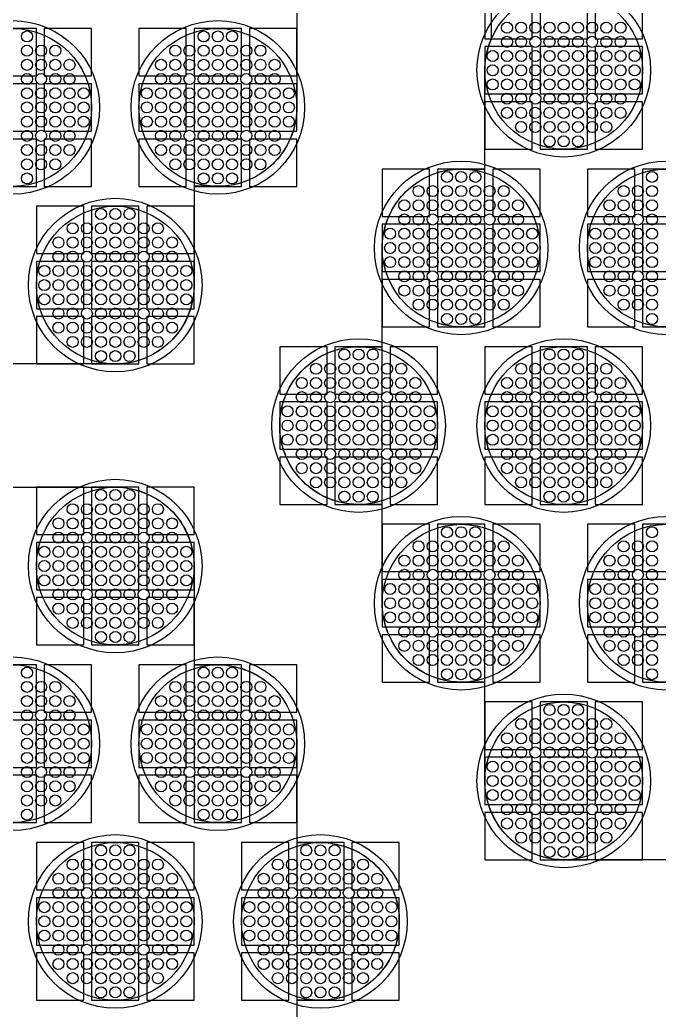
# Model space of a CAD drawing. Extents: x -49 to 54, y -38 to 38.
# Drawn here: x -40.12 to -36.07, y -30.41 to -24.13 of the extents above; entities that cross this region are included whole.
import ezdxf

# ---------------------------------------------------------------- set-up
doc = ezdxf.new("R2010")
doc.units = 0
for name, color, linetype in [('BACK_LAYER', 5, 'CONTINUOUS'), ('COND_LAYER_LOWER_ELECTRODE', 6, 'CONTINUOUS'), ('CONDUCTIVE_LAYER_BACK_LAYER', 2, 'CONTINUOUS'), ('EMITTER', 3, 'CONTINUOUS'), ('LOWER_ELECTRODE', 1, 'CONTINUOUS')]:
    doc.layers.add(name, color=color, linetype=linetype)

msp = doc.modelspace()

# ---------------------------------------------------------------- linework, layer by layer
at = {"layer": 'BACK_LAYER'}
for points in [[(-37.1721, -24.2541), (-36.8721, -24.2541), (-36.8721, -23.9541), (-37.1721, -23.9541)], [(-36.8221, -24.2541), (-36.5221, -24.2541), (-36.5221, -23.9541), (-36.8221, -23.9541)], [(-36.4721, -24.2541), (-36.1721, -24.2541), (-36.1721, -23.9541), (-36.4721, -23.9541)], [(-40.3139, -24.4898), (-40.0139, -24.4898), (-40.0139, -24.1898), (-40.3139, -24.1898)], [(-39.9639, -24.4898), (-39.6639, -24.4898), (-39.6639, -24.1898), (-39.9639, -24.1898)], [(-39.3639, -24.4898), (-39.0639, -24.4898), (-39.0639, -24.1898), (-39.3639, -24.1898)], [(-39.0139, -24.4898), (-38.7139, -24.4898), (-38.7139, -24.1898), (-39.0139, -24.1898)], [(-38.6639, -24.4898), (-38.3639, -24.4898), (-38.3639, -24.1898), (-38.6639, -24.1898)], [(-37.1721, -24.6041), (-36.8721, -24.6041), (-36.8721, -24.3041), (-37.1721, -24.3041)], [(-36.8221, -24.6041), (-36.5221, -24.6041), (-36.5221, -24.3041), (-36.8221, -24.3041)], [(-36.4721, -24.6041), (-36.1721, -24.6041), (-36.1721, -24.3041), (-36.4721, -24.3041)], [(-40.3139, -24.8398), (-40.0139, -24.8398), (-40.0139, -24.5398), (-40.3139, -24.5398)], [(-39.9639, -24.8398), (-39.6639, -24.8398), (-39.6639, -24.5398), (-39.9639, -24.5398)], [(-39.3639, -24.8398), (-39.0639, -24.8398), (-39.0639, -24.5398), (-39.3639, -24.5398)], [(-39.0139, -24.8398), (-38.7139, -24.8398), (-38.7139, -24.5398), (-39.0139, -24.5398)], [(-38.6639, -24.8398), (-38.3639, -24.8398), (-38.3639, -24.5398), (-38.6639, -24.5398)], [(-37.1721, -24.9541), (-36.8721, -24.9541), (-36.8721, -24.6541), (-37.1721, -24.6541)], [(-36.8221, -24.9541), (-36.5221, -24.9541), (-36.5221, -24.6541), (-36.8221, -24.6541)], [(-36.4721, -24.9541), (-36.1721, -24.9541), (-36.1721, -24.6541), (-36.4721, -24.6541)], [(-40.3139, -25.1898), (-40.0139, -25.1898), (-40.0139, -24.8898), (-40.3139, -24.8898)], [(-39.9639, -25.1898), (-39.6639, -25.1898), (-39.6639, -24.8898), (-39.9639, -24.8898)], [(-39.3639, -25.1898), (-39.0639, -25.1898), (-39.0639, -24.8898), (-39.3639, -24.8898)], [(-39.0139, -25.1898), (-38.7139, -25.1898), (-38.7139, -24.8898), (-39.0139, -24.8898)], [(-38.6639, -25.1898), (-38.3639, -25.1898), (-38.3639, -24.8898), (-38.6639, -24.8898)], [(-37.8221, -25.38), (-37.5221, -25.38), (-37.5221, -25.08), (-37.8221, -25.08)], [(-37.4721, -25.38), (-37.1721, -25.38), (-37.1721, -25.08), (-37.4721, -25.08)], [(-37.1221, -25.38), (-36.8221, -25.38), (-36.8221, -25.08), (-37.1221, -25.08)], [(-36.5221, -25.38), (-36.2221, -25.38), (-36.2221, -25.08), (-36.5221, -25.08)], [(-36.1721, -25.38), (-35.8721, -25.38), (-35.8721, -25.08), (-36.1721, -25.08)], [(-40.0139, -25.6156), (-39.7139, -25.6156), (-39.7139, -25.3156), (-40.0139, -25.3156)], [(-39.6639, -25.6156), (-39.3639, -25.6156), (-39.3639, -25.3156), (-39.6639, -25.3156)], [(-39.3139, -25.6156), (-39.0139, -25.6156), (-39.0139, -25.3156), (-39.3139, -25.3156)], [(-37.8221, -25.73), (-37.5221, -25.73), (-37.5221, -25.43), (-37.8221, -25.43)], [(-37.4721, -25.73), (-37.1721, -25.73), (-37.1721, -25.43), (-37.4721, -25.43)], [(-37.1221, -25.73), (-36.8221, -25.73), (-36.8221, -25.43), (-37.1221, -25.43)], [(-36.5221, -25.73), (-36.2221, -25.73), (-36.2221, -25.43), (-36.5221, -25.43)], [(-36.1721, -25.73), (-35.8721, -25.73), (-35.8721, -25.43), (-36.1721, -25.43)], [(-40.0139, -25.9656), (-39.7139, -25.9656), (-39.7139, -25.6656), (-40.0139, -25.6656)], [(-39.6639, -25.9656), (-39.3639, -25.9656), (-39.3639, -25.6656), (-39.6639, -25.6656)], [(-39.3139, -25.9656), (-39.0139, -25.9656), (-39.0139, -25.6656), (-39.3139, -25.6656)], [(-37.8221, -26.08), (-37.5221, -26.08), (-37.5221, -25.78), (-37.8221, -25.78)], [(-37.4721, -26.08), (-37.1721, -26.08), (-37.1721, -25.78), (-37.4721, -25.78)], [(-37.1221, -26.08), (-36.8221, -26.08), (-36.8221, -25.78), (-37.1221, -25.78)], [(-36.5221, -26.08), (-36.2221, -26.08), (-36.2221, -25.78), (-36.5221, -25.78)], [(-36.1721, -26.08), (-35.8721, -26.08), (-35.8721, -25.78), (-36.1721, -25.78)], [(-40.0139, -26.3156), (-39.7139, -26.3156), (-39.7139, -26.0156), (-40.0139, -26.0156)], [(-39.6639, -26.3156), (-39.3639, -26.3156), (-39.3639, -26.0156), (-39.6639, -26.0156)], [(-39.3139, -26.3156), (-39.0139, -26.3156), (-39.0139, -26.0156), (-39.3139, -26.0156)], [(-38.4721, -26.5058), (-38.1721, -26.5058), (-38.1721, -26.2058), (-38.4721, -26.2058)], [(-38.1221, -26.5058), (-37.8221, -26.5058), (-37.8221, -26.2058), (-38.1221, -26.2058)], [(-37.7721, -26.5058), (-37.4721, -26.5058), (-37.4721, -26.2058), (-37.7721, -26.2058)], [(-37.1721, -26.5058), (-36.8721, -26.5058), (-36.8721, -26.2058), (-37.1721, -26.2058)], [(-36.8221, -26.5058), (-36.5221, -26.5058), (-36.5221, -26.2058), (-36.8221, -26.2058)], [(-36.4721, -26.5058), (-36.1721, -26.5058), (-36.1721, -26.2058), (-36.4721, -26.2058)], [(-38.4721, -26.8558), (-38.1721, -26.8558), (-38.1721, -26.5558), (-38.4721, -26.5558)], [(-38.1221, -26.8558), (-37.8221, -26.8558), (-37.8221, -26.5558), (-38.1221, -26.5558)], [(-37.7721, -26.8558), (-37.4721, -26.8558), (-37.4721, -26.5558), (-37.7721, -26.5558)], [(-37.1721, -26.8558), (-36.8721, -26.8558), (-36.8721, -26.5558), (-37.1721, -26.5558)], [(-36.8221, -26.8558), (-36.5221, -26.8558), (-36.5221, -26.5558), (-36.8221, -26.5558)], [(-36.4721, -26.8558), (-36.1721, -26.8558), (-36.1721, -26.5558), (-36.4721, -26.5558)], [(-38.4721, -27.2058), (-38.1721, -27.2058), (-38.1721, -26.9058), (-38.4721, -26.9058)], [(-38.1221, -27.2058), (-37.8221, -27.2058), (-37.8221, -26.9058), (-38.1221, -26.9058)], [(-37.7721, -27.2058), (-37.4721, -27.2058), (-37.4721, -26.9058), (-37.7721, -26.9058)], [(-37.1721, -27.2058), (-36.8721, -27.2058), (-36.8721, -26.9058), (-37.1721, -26.9058)], [(-36.8221, -27.2058), (-36.5221, -27.2058), (-36.5221, -26.9058), (-36.8221, -26.9058)], [(-36.4721, -27.2058), (-36.1721, -27.2058), (-36.1721, -26.9058), (-36.4721, -26.9058)], [(-40.0139, -27.396), (-39.7139, -27.396), (-39.7139, -27.096), (-40.0139, -27.096)], [(-39.6639, -27.396), (-39.3639, -27.396), (-39.3639, -27.096), (-39.6639, -27.096)], [(-39.3139, -27.396), (-39.0139, -27.396), (-39.0139, -27.096), (-39.3139, -27.096)], [(-37.8221, -27.6316), (-37.5221, -27.6316), (-37.5221, -27.3316), (-37.8221, -27.3316)], [(-37.4721, -27.6316), (-37.1721, -27.6316), (-37.1721, -27.3316), (-37.4721, -27.3316)], [(-37.1221, -27.6316), (-36.8221, -27.6316), (-36.8221, -27.3316), (-37.1221, -27.3316)], [(-36.5221, -27.6316), (-36.2221, -27.6316), (-36.2221, -27.3316), (-36.5221, -27.3316)], [(-36.1721, -27.6316), (-35.8721, -27.6316), (-35.8721, -27.3316), (-36.1721, -27.3316)], [(-40.0139, -27.746), (-39.7139, -27.746), (-39.7139, -27.446), (-40.0139, -27.446)], [(-39.6639, -27.746), (-39.3639, -27.746), (-39.3639, -27.446), (-39.6639, -27.446)], [(-39.3139, -27.746), (-39.0139, -27.746), (-39.0139, -27.446), (-39.3139, -27.446)], [(-37.8221, -27.9816), (-37.5221, -27.9816), (-37.5221, -27.6816), (-37.8221, -27.6816)], [(-37.4721, -27.9816), (-37.1721, -27.9816), (-37.1721, -27.6816), (-37.4721, -27.6816)], [(-37.1221, -27.9816), (-36.8221, -27.9816), (-36.8221, -27.6816), (-37.1221, -27.6816)], [(-36.5221, -27.9816), (-36.2221, -27.9816), (-36.2221, -27.6816), (-36.5221, -27.6816)], [(-36.1721, -27.9816), (-35.8721, -27.9816), (-35.8721, -27.6816), (-36.1721, -27.6816)], [(-40.0139, -28.096), (-39.7139, -28.096), (-39.7139, -27.796), (-40.0139, -27.796)], [(-39.6639, -28.096), (-39.3639, -28.096), (-39.3639, -27.796), (-39.6639, -27.796)], [(-39.3139, -28.096), (-39.0139, -28.096), (-39.0139, -27.796), (-39.3139, -27.796)], [(-37.8221, -28.3316), (-37.5221, -28.3316), (-37.5221, -28.0316), (-37.8221, -28.0316)], [(-37.4721, -28.3316), (-37.1721, -28.3316), (-37.1721, -28.0316), (-37.4721, -28.0316)], [(-37.1221, -28.3316), (-36.8221, -28.3316), (-36.8221, -28.0316), (-37.1221, -28.0316)], [(-36.5221, -28.3316), (-36.2221, -28.3316), (-36.2221, -28.0316), (-36.5221, -28.0316)], [(-36.1721, -28.3316), (-35.8721, -28.3316), (-35.8721, -28.0316), (-36.1721, -28.0316)], [(-40.3139, -28.5218), (-40.0139, -28.5218), (-40.0139, -28.2218), (-40.3139, -28.2218)], [(-39.9639, -28.5218), (-39.6639, -28.5218), (-39.6639, -28.2218), (-39.9639, -28.2218)], [(-39.3639, -28.5218), (-39.0639, -28.5218), (-39.0639, -28.2218), (-39.3639, -28.2218)], [(-39.0139, -28.5218), (-38.7139, -28.5218), (-38.7139, -28.2218), (-39.0139, -28.2218)], [(-38.6639, -28.5218), (-38.3639, -28.5218), (-38.3639, -28.2218), (-38.6639, -28.2218)], [(-37.1721, -28.7575), (-36.8721, -28.7575), (-36.8721, -28.4575), (-37.1721, -28.4575)], [(-36.8221, -28.7575), (-36.5221, -28.7575), (-36.5221, -28.4575), (-36.8221, -28.4575)], [(-36.4721, -28.7575), (-36.1721, -28.7575), (-36.1721, -28.4575), (-36.4721, -28.4575)], [(-40.3139, -28.8718), (-40.0139, -28.8718), (-40.0139, -28.5718), (-40.3139, -28.5718)], [(-39.9639, -28.8718), (-39.6639, -28.8718), (-39.6639, -28.5718), (-39.9639, -28.5718)], [(-39.3639, -28.8718), (-39.0639, -28.8718), (-39.0639, -28.5718), (-39.3639, -28.5718)], [(-39.0139, -28.8718), (-38.7139, -28.8718), (-38.7139, -28.5718), (-39.0139, -28.5718)], [(-38.6639, -28.8718), (-38.3639, -28.8718), (-38.3639, -28.5718), (-38.6639, -28.5718)], [(-37.1721, -29.1075), (-36.8721, -29.1075), (-36.8721, -28.8075), (-37.1721, -28.8075)], [(-36.8221, -29.1075), (-36.5221, -29.1075), (-36.5221, -28.8075), (-36.8221, -28.8075)], [(-36.4721, -29.1075), (-36.1721, -29.1075), (-36.1721, -28.8075), (-36.4721, -28.8075)], [(-40.3139, -29.2218), (-40.0139, -29.2218), (-40.0139, -28.9218), (-40.3139, -28.9218)], [(-39.9639, -29.2218), (-39.6639, -29.2218), (-39.6639, -28.9218), (-39.9639, -28.9218)], [(-39.3639, -29.2218), (-39.0639, -29.2218), (-39.0639, -28.9218), (-39.3639, -28.9218)], [(-39.0139, -29.2218), (-38.7139, -29.2218), (-38.7139, -28.9218), (-39.0139, -28.9218)], [(-38.6639, -29.2218), (-38.3639, -29.2218), (-38.3639, -28.9218), (-38.6639, -28.9218)], [(-37.1721, -29.4575), (-36.8721, -29.4575), (-36.8721, -29.1575), (-37.1721, -29.1575)], [(-36.8221, -29.4575), (-36.5221, -29.4575), (-36.5221, -29.1575), (-36.8221, -29.1575)], [(-36.4721, -29.4575), (-36.1721, -29.4575), (-36.1721, -29.1575), (-36.4721, -29.1575)], [(-40.0139, -29.6477), (-39.7139, -29.6477), (-39.7139, -29.3477), (-40.0139, -29.3477)], [(-39.6639, -29.6477), (-39.3639, -29.6477), (-39.3639, -29.3477), (-39.6639, -29.3477)], [(-39.3139, -29.6477), (-39.0139, -29.6477), (-39.0139, -29.3477), (-39.3139, -29.3477)], [(-38.7139, -29.6477), (-38.4139, -29.6477), (-38.4139, -29.3477), (-38.7139, -29.3477)], [(-38.3639, -29.6477), (-38.0639, -29.6477), (-38.0639, -29.3477), (-38.3639, -29.3477)], [(-38.0139, -29.6477), (-37.7139, -29.6477), (-37.7139, -29.3477), (-38.0139, -29.3477)], [(-40.0139, -29.9977), (-39.7139, -29.9977), (-39.7139, -29.6977), (-40.0139, -29.6977)], [(-39.6639, -29.9977), (-39.3639, -29.9977), (-39.3639, -29.6977), (-39.6639, -29.6977)], [(-39.3139, -29.9977), (-39.0139, -29.9977), (-39.0139, -29.6977), (-39.3139, -29.6977)], [(-38.7139, -29.9977), (-38.4139, -29.9977), (-38.4139, -29.6977), (-38.7139, -29.6977)], [(-38.3639, -29.9977), (-38.0639, -29.9977), (-38.0639, -29.6977), (-38.3639, -29.6977)], [(-38.0139, -29.9977), (-37.7139, -29.9977), (-37.7139, -29.6977), (-38.0139, -29.6977)], [(-40.0139, -30.3477), (-39.7139, -30.3477), (-39.7139, -30.0477), (-40.0139, -30.0477)], [(-39.6639, -30.3477), (-39.3639, -30.3477), (-39.3639, -30.0477), (-39.6639, -30.0477)], [(-39.3139, -30.3477), (-39.0139, -30.3477), (-39.0139, -30.0477), (-39.3139, -30.0477)], [(-38.7139, -30.3477), (-38.4139, -30.3477), (-38.4139, -30.0477), (-38.7139, -30.0477)], [(-38.3639, -30.3477), (-38.0639, -30.3477), (-38.0639, -30.0477), (-38.3639, -30.0477)], [(-38.0139, -30.3477), (-37.7139, -30.3477), (-37.7139, -30.0477), (-38.0139, -30.0477)]]:
    msp.add_lwpolyline(points, close=True, dxfattribs=at)
at = {"layer": 'COND_LAYER_LOWER_ELECTRODE'}
for centre in [(-36.6721, -24.4541), (-40.1639, -24.6898), (-38.8639, -24.6898), (-37.3221, -25.58), (-36.0221, -25.58), (-39.5139, -25.8156), (-37.9721, -26.7058), (-36.6721, -26.7058), (-39.5139, -27.596), (-37.3221, -27.8316), (-36.0221, -27.8316), (-40.1639, -28.7218), (-38.8639, -28.7218), (-36.6721, -28.9575), (-39.5139, -29.8477), (-38.2139, -29.8477)]:
    msp.add_circle(centre, 0.55, dxfattribs=at)
at = {"layer": 'CONDUCTIVE_LAYER_BACK_LAYER'}
for points in [[(-34.0621, -29.4574), (-36.682, -29.4574), (-36.7019, -29.4566), (-36.7217, -29.455), (-36.7414, -29.4526), (-36.7611, -29.4495), (-36.7806, -29.4456), (-36.7999, -29.4409), (-36.819, -29.4354), (-36.8379, -29.4292), (-36.8565, -29.4222), (-36.8748, -29.4145), (-36.8929, -29.4061), (-36.9105, -29.397), (-36.9278, -29.3871), (-36.9447, -29.3766), (-36.9611, -29.3654), (-36.9771, -29.3536), (-36.9926, -29.3412), (-37.0076, -29.3281), (-37.0221, -29.3145), (-37.036, -29.3003), (-37.0494, -29.2856), (-37.0621, -29.2703), (-37.0742, -29.2546), (-37.0857, -29.2383), (-37.0966, -29.2217), (-37.1067, -29.2046), (-37.1162, -29.1871), (-37.125, -29.1693), (-37.1331, -29.1511), (-37.1404, -29.1326), (-37.147, -29.1139), (-37.1528, -29.0949), (-37.1579, -29.0756), (-37.1622, -29.0562), (-37.1658, -29.0367), (-37.1685, -29.017), (-37.1705, -28.9972), (-37.1717, -28.9773), (-37.1721, -28.9575), (-37.1721, -28.3315), (-37.332, -28.3315), (-37.3519, -28.3307), (-37.3717, -28.3292), (-37.3914, -28.3268), (-37.4111, -28.3236), (-37.4306, -28.3197), (-37.4499, -28.315), (-37.469, -28.3096), (-37.4879, -28.3033), (-37.5065, -28.2964), (-37.5248, -28.2887), (-37.5429, -28.2802), (-37.5605, -28.2711), (-37.5778, -28.2613), (-37.5947, -28.2508), (-37.6111, -28.2396), (-37.6271, -28.2278), (-37.6426, -28.2154), (-37.6576, -28.2023), (-37.6721, -28.1887), (-37.686, -28.1745), (-37.6994, -28.1597), (-37.7121, -28.1445), (-37.7242, -28.1287), (-37.7357, -28.1125), (-37.7466, -28.0958), (-37.7567, -28.0788), (-37.7662, -28.0613), (-37.775, -28.0434), (-37.7831, -28.0253), (-37.7904, -28.0068), (-37.797, -27.988), (-37.8028, -27.969), (-37.8079, -27.9498), (-37.8122, -27.9304), (-37.8158, -27.9108), (-37.8185, -27.8911), (-37.8205, -27.8714), (-37.8217, -27.8515), (-37.8221, -27.8316), (-37.8221, -27.2057), (-37.982, -27.2057), (-38.0019, -27.2049), (-38.0217, -27.2033), (-38.0414, -27.201), (-38.0611, -27.1978), (-38.0806, -27.1939), (-38.0999, -27.1892), (-38.119, -27.1837), (-38.1379, -27.1775), (-38.1565, -27.1705), (-38.1748, -27.1628), (-38.1929, -27.1544), (-38.2105, -27.1453), (-38.2278, -27.1355), (-38.2447, -27.125), (-38.2611, -27.1138), (-38.2771, -27.102), (-38.2926, -27.0895), (-38.3076, -27.0765), (-38.3221, -27.0628), (-38.336, -27.0486), (-38.3494, -27.0339), (-38.3621, -27.0187), (-38.3742, -27.0029), (-38.3857, -26.9867), (-38.3966, -26.97), (-38.4067, -26.9529), (-38.4162, -26.9354), (-38.425, -26.9176), (-38.4331, -26.8994), (-38.4404, -26.881), (-38.447, -26.8622), (-38.4528, -26.8432), (-38.4579, -26.824), (-38.4622, -26.8046), (-38.4658, -26.785), (-38.4685, -26.7653), (-38.4705, -26.7455), (-38.4717, -26.7257), (-38.4721, -26.7058), (-38.4717, -26.6859), (-38.4705, -26.6661), (-38.4685, -26.6463), (-38.4658, -26.6266), (-38.4622, -26.607), (-38.4579, -26.5876), (-38.4528, -26.5684), (-38.447, -26.5494), (-38.4404, -26.5306), (-38.4331, -26.5122), (-38.425, -26.494), (-38.4162, -26.4761), (-38.4067, -26.4587), (-38.3966, -26.4416), (-38.3857, -26.4249), (-38.3742, -26.4087), (-38.3621, -26.3929), (-38.3494, -26.3777), (-38.336, -26.3629), (-38.3221, -26.3487), (-38.3076, -26.3351), (-38.2926, -26.3221), (-38.2771, -26.3096), (-38.2611, -26.2978), (-38.2447, -26.2866), (-38.2278, -26.2761), (-38.2105, -26.2663), (-38.1929, -26.2572), (-38.1748, -26.2488), (-38.1565, -26.2411), (-38.1379, -26.2341), (-38.119, -26.2279), (-38.0999, -26.2224), (-38.0806, -26.2177), (-38.0611, -26.2138), (-38.0414, -26.2106), (-38.0217, -26.2083), (-38.0019, -26.2067), (-37.982, -26.2059), (-37.8221, -26.2059), (-37.8221, -25.58), (-37.8217, -25.5601), (-37.8205, -25.5402), (-37.8185, -25.5205), (-37.8158, -25.5008), (-37.8122, -25.4812), (-37.8079, -25.4618), (-37.8028, -25.4426), (-37.797, -25.4236), (-37.7904, -25.4048), (-37.7831, -25.3863), (-37.775, -25.3682), (-37.7662, -25.3503), (-37.7567, -25.3328), (-37.7466, -25.3158), (-37.7357, -25.2991), (-37.7242, -25.2829), (-37.7121, -25.2671), (-37.6994, -25.2519), (-37.686, -25.2371), (-37.6721, -25.2229), (-37.6576, -25.2093), (-37.6426, -25.1962), (-37.6271, -25.1838), (-37.6111, -25.172), (-37.5947, -25.1608), (-37.5778, -25.1503), (-37.5605, -25.1405), (-37.5429, -25.1313), (-37.5248, -25.1229), (-37.5065, -25.1152), (-37.4879, -25.1083), (-37.469, -25.102), (-37.4499, -25.0966), (-37.4306, -25.0919), (-37.4111, -25.0879), (-37.3914, -25.0848), (-37.3717, -25.0824), (-37.3519, -25.0809), (-37.332, -25.0801), (-37.1721, -25.0801), (-37.1721, -24.4541), (-37.1717, -24.4343), (-37.1705, -24.4144), (-37.1685, -24.3946), (-37.1658, -24.3749), (-37.1622, -24.3554), (-37.1579, -24.336), (-37.1528, -24.3167), (-37.147, -24.2977), (-37.1404, -24.279), (-37.1331, -24.2605), (-37.129, -24.2514), (-37.129, -23.4738)], [(-38.3639, -24.0638), (-38.3639, -24.6898), (-38.3643, -24.7096), (-38.3655, -24.7295), (-38.3675, -24.7493), (-38.3703, -24.769), (-38.3738, -24.7885), (-38.3781, -24.8079), (-38.3832, -24.8272), (-38.389, -24.8462), (-38.3956, -24.8649), (-38.403, -24.8834), (-38.411, -24.9016), (-38.4198, -24.9194), (-38.4293, -24.9369), (-38.4394, -24.954), (-38.4503, -24.9706), (-38.4618, -24.9869), (-38.4739, -25.0026), (-38.4867, -25.0179), (-38.5, -25.0326), (-38.5139, -25.0468), (-38.5284, -25.0605), (-38.5434, -25.0735), (-38.5589, -25.0859), (-38.5749, -25.0978), (-38.5913, -25.1089), (-38.6082, -25.1194), (-38.6255, -25.1293), (-38.6432, -25.1384), (-38.6612, -25.1468), (-38.6795, -25.1545), (-38.6981, -25.1615), (-38.717, -25.1677), (-38.7361, -25.1732), (-38.7554, -25.1779), (-38.7749, -25.1818), (-38.7946, -25.1849), (-38.8143, -25.1873), (-38.8341, -25.1889), (-38.854, -25.1897), (-39.0139, -25.1897), (-39.0139, -25.8156), (-39.0143, -25.8355), (-39.0155, -25.8553), (-39.0175, -25.8751), (-39.0203, -25.8948), (-39.0238, -25.9144), (-39.0281, -25.9338), (-39.0332, -25.953), (-39.039, -25.972), (-39.0456, -25.9908), (-39.053, -26.0092), (-39.061, -26.0274), (-39.0698, -26.0453), (-39.0793, -26.0627), (-39.0894, -26.0798), (-39.1003, -26.0965), (-39.1118, -26.1127), (-39.1239, -26.1285), (-39.1367, -26.1437), (-39.15, -26.1585), (-39.1639, -26.1727), (-39.1784, -26.1863), (-39.1934, -26.1993), (-39.2089, -26.2118), (-39.2249, -26.2236), (-39.2413, -26.2348), (-39.2582, -26.2453), (-39.2755, -26.2551), (-39.2932, -26.2642), (-39.3112, -26.2726), (-39.3295, -26.2803), (-39.3481, -26.2873), (-39.367, -26.2935), (-39.3861, -26.299), (-39.4054, -26.3037), (-39.4249, -26.3076), (-39.4446, -26.3108), (-39.4643, -26.3131), (-39.4841, -26.3147), (-39.504, -26.3155), (-42.1239, -26.3155)], [(-40.8139, -27.0961), (-39.504, -27.0961), (-39.4841, -27.0969), (-39.4643, -27.0985), (-39.4446, -27.1008), (-39.4249, -27.104), (-39.4054, -27.1079), (-39.3861, -27.1126), (-39.367, -27.1181), (-39.3481, -27.1243), (-39.3295, -27.1312), (-39.3112, -27.1389), (-39.2932, -27.1474), (-39.2755, -27.1565), (-39.2582, -27.1663), (-39.2413, -27.1768), (-39.2249, -27.188), (-39.2089, -27.1998), (-39.1934, -27.2123), (-39.1784, -27.2253), (-39.1639, -27.2389), (-39.15, -27.2531), (-39.1367, -27.2679), (-39.1239, -27.2831), (-39.1118, -27.2989), (-39.1003, -27.3151), (-39.0894, -27.3318), (-39.0793, -27.3489), (-39.0698, -27.3663), (-39.061, -27.3842), (-39.053, -27.4024), (-39.0456, -27.4208), (-39.039, -27.4396), (-39.0332, -27.4586), (-39.0281, -27.4778), (-39.0238, -27.4972), (-39.0203, -27.5168), (-39.0175, -27.5365), (-39.0155, -27.5563), (-39.0143, -27.5761), (-39.0139, -27.596), (-39.0139, -28.2219), (-38.854, -28.2219), (-38.8341, -28.2227), (-38.8143, -28.2243), (-38.7946, -28.2267), (-38.7749, -28.2298), (-38.7554, -28.2337), (-38.7361, -28.2384), (-38.717, -28.2439), (-38.6981, -28.2501), (-38.6795, -28.2571), (-38.6612, -28.2648), (-38.6432, -28.2732), (-38.6255, -28.2823), (-38.6082, -28.2922), (-38.5913, -28.3027), (-38.5749, -28.3138), (-38.5589, -28.3257), (-38.5434, -28.3381), (-38.5284, -28.3511), (-38.5139, -28.3648), (-38.5, -28.379), (-38.4867, -28.3937), (-38.4739, -28.409), (-38.4618, -28.4247), (-38.4503, -28.4409), (-38.4394, -28.4576), (-38.4293, -28.4747), (-38.4198, -28.4922), (-38.411, -28.51), (-38.403, -28.5282), (-38.3956, -28.5467), (-38.389, -28.5654), (-38.3832, -28.5844), (-38.3781, -28.6036), (-38.3738, -28.6231), (-38.3703, -28.6426), (-38.3675, -28.6623), (-38.3655, -28.6821), (-38.3643, -28.7019), (-38.3639, -28.7218), (-38.3639, -29.3478), (-38.204, -29.3478), (-38.1841, -29.3485), (-38.1643, -29.3501), (-38.1446, -29.3525), (-38.1249, -29.3556), (-38.1054, -29.3596), (-38.0861, -29.3643), (-38.067, -29.3697), (-38.0481, -29.3759), (-38.0295, -29.3829), (-38.0112, -29.3906), (-37.9932, -29.399), (-37.9755, -29.4082), (-37.9582, -29.418), (-37.9413, -29.4285), (-37.9249, -29.4397), (-37.9089, -29.4515), (-37.8934, -29.4639), (-37.8784, -29.477), (-37.8639, -29.4906), (-37.85, -29.5048), (-37.8367, -29.5195), (-37.8239, -29.5348), (-37.8118, -29.5506), (-37.8003, -29.5668), (-37.7894, -29.5834), (-37.7793, -29.6005), (-37.7698, -29.618), (-37.761, -29.6358), (-37.753, -29.654), (-37.7456, -29.6725), (-37.739, -29.6913), (-37.7332, -29.7103), (-37.7281, -29.7295), (-37.7238, -29.7489), (-37.7203, -29.7685), (-37.7175, -29.7881), (-37.7155, -29.8079), (-37.7143, -29.8278), (-37.7139, -29.8477), (-37.7143, -29.8675), (-37.7155, -29.8874), (-37.7175, -29.9072), (-37.7203, -29.9269), (-37.7238, -29.9464), (-37.7281, -29.9658), (-37.7332, -29.985), (-37.739, -30.0041), (-37.7456, -30.0228), (-37.753, -30.0413), (-37.761, -30.0595), (-37.7698, -30.0773), (-37.7793, -30.0948), (-37.7894, -30.1119), (-37.8003, -30.1285), (-37.8118, -30.1448), (-37.8239, -30.1605), (-37.8367, -30.1758), (-37.85, -30.1905), (-37.8639, -30.2047), (-37.8784, -30.2183), (-37.8934, -30.2314), (-37.9089, -30.2438), (-37.9249, -30.2556), (-37.9413, -30.2668), (-37.9582, -30.2773), (-37.9755, -30.2871), (-37.9932, -30.2963), (-38.0112, -30.3047), (-38.0295, -30.3124), (-38.0481, -30.3194), (-38.067, -30.3256), (-38.0861, -30.331), (-38.1054, -30.3357), (-38.1249, -30.3397), (-38.1446, -30.3428), (-38.1643, -30.3452), (-38.1841, -30.3468), (-38.204, -30.3476), (-38.3639, -30.3476), (-38.3639, -30.9735)]]:
    msp.add_lwpolyline(points, dxfattribs=at)
at = {"layer": 'EMITTER'}
for centre in [(-36.6721, -24.4541), (-40.1639, -24.6898), (-38.8639, -24.6898), (-37.3221, -25.58), (-36.0221, -25.58), (-39.5139, -25.8156), (-37.9721, -26.7058), (-36.6721, -26.7058), (-39.5139, -27.596), (-37.3221, -27.8316), (-36.0221, -27.8316), (-40.1639, -28.7218), (-38.8639, -28.7218), (-36.6721, -28.9575), (-39.5139, -29.8477), (-38.2139, -29.8477)]:
    msp.add_circle(centre, 0.5, dxfattribs=at)
at = {"layer": 'LOWER_ELECTRODE'}
for centre in [(-37.0321, -24.1841), (-36.9421, -24.1841), (-36.8521, -24.1841), (-36.7621, -24.1841), (-36.6721, -24.1841), (-36.5821, -24.1841), (-36.4921, -24.1841), (-36.4021, -24.1841), (-36.3121, -24.1841), (-40.0739, -24.2398), (-38.9539, -24.2398), (-38.8639, -24.2398), (-38.7739, -24.2398), (-37.0321, -24.2741), (-36.9421, -24.2741), (-36.8521, -24.2741), (-36.7621, -24.2741), (-36.6721, -24.2741), (-36.5821, -24.2741), (-36.4921, -24.2741), (-36.4021, -24.2741), (-36.3121, -24.2741), (-40.0739, -24.3298), (-39.9839, -24.3298), (-39.8939, -24.3298), (-39.1339, -24.3298), (-39.0439, -24.3298), (-38.9539, -24.3298), (-38.8639, -24.3298), (-38.7739, -24.3298), (-38.6839, -24.3298), (-38.5939, -24.3298), (-37.1221, -24.3641), (-37.0321, -24.3641), (-36.9421, -24.3641), (-36.8521, -24.3641), (-36.7621, -24.3641), (-36.6721, -24.3641), (-36.5821, -24.3641), (-36.4921, -24.3641), (-36.4021, -24.3641), (-36.3121, -24.3641), (-36.2221, -24.3641), (-40.0739, -24.4198), (-39.9839, -24.4198), (-39.8939, -24.4198), (-39.8039, -24.4198), (-39.2239, -24.4198), (-39.1339, -24.4198), (-39.0439, -24.4198), (-38.9539, -24.4198), (-38.8639, -24.4198), (-38.7739, -24.4198), (-38.6839, -24.4198), (-38.5939, -24.4198), (-38.5039, -24.4198), (-40.0739, -24.5098), (-39.9839, -24.5098), (-39.8939, -24.5098), (-39.8039, -24.5098), (-39.2239, -24.5098), (-39.1339, -24.5098), (-39.0439, -24.5098), (-38.9539, -24.5098), (-38.8639, -24.5098), (-38.7739, -24.5098), (-38.6839, -24.5098), (-38.5939, -24.5098), (-38.5039, -24.5098), (-37.1221, -24.4541), (-37.0321, -24.4541), (-36.9421, -24.4541), (-36.8521, -24.4541), (-36.7621, -24.4541), (-36.6721, -24.4541), (-36.5821, -24.4541), (-36.4921, -24.4541), (-36.4021, -24.4541), (-36.3121, -24.4541), (-36.2221, -24.4541), (-37.1221, -24.5441), (-37.0321, -24.5441), (-36.9421, -24.5441), (-36.8521, -24.5441), (-36.7621, -24.5441), (-36.6721, -24.5441), (-36.5821, -24.5441), (-36.4921, -24.5441), (-36.4021, -24.5441), (-36.3121, -24.5441), (-36.2221, -24.5441), (-40.0739, -24.5998), (-39.9839, -24.5998), (-39.8939, -24.5998), (-39.8039, -24.5998), (-39.7139, -24.5998), (-39.3139, -24.5998), (-39.2239, -24.5998), (-39.1339, -24.5998), (-39.0439, -24.5998), (-38.9539, -24.5998), (-38.8639, -24.5998), (-38.7739, -24.5998), (-38.6839, -24.5998), (-38.5939, -24.5998), (-38.5039, -24.5998), (-38.4139, -24.5998), (-37.0321, -24.6341), (-36.9421, -24.6341), (-36.8521, -24.6341), (-36.7621, -24.6341), (-36.6721, -24.6341), (-36.5821, -24.6341), (-36.4921, -24.6341), (-36.4021, -24.6341), (-36.3121, -24.6341), (-40.0739, -24.6898), (-39.9839, -24.6898), (-39.8939, -24.6898), (-39.8039, -24.6898), (-39.7139, -24.6898), (-39.3139, -24.6898), (-39.2239, -24.6898), (-39.1339, -24.6898), (-39.0439, -24.6898), (-38.9539, -24.6898), (-38.8639, -24.6898), (-38.7739, -24.6898), (-38.6839, -24.6898), (-38.5939, -24.6898), (-38.5039, -24.6898), (-38.4139, -24.6898), (-37.0321, -24.7241), (-36.9421, -24.7241), (-36.8521, -24.7241), (-36.7621, -24.7241), (-36.6721, -24.7241), (-36.5821, -24.7241), (-36.4921, -24.7241), (-36.4021, -24.7241), (-36.3121, -24.7241), (-40.0739, -24.7798), (-39.9839, -24.7798), (-39.8939, -24.7798), (-39.8039, -24.7798), (-39.7139, -24.7798), (-39.3139, -24.7798), (-39.2239, -24.7798), (-39.1339, -24.7798), (-39.0439, -24.7798), (-38.9539, -24.7798), (-38.8639, -24.7798), (-38.7739, -24.7798), (-38.6839, -24.7798), (-38.5939, -24.7798), (-38.5039, -24.7798), (-38.4139, -24.7798), (-36.9421, -24.8141), (-36.8521, -24.8141), (-36.7621, -24.8141), (-36.6721, -24.8141), (-36.5821, -24.8141), (-36.4921, -24.8141), (-36.4021, -24.8141), (-40.0739, -24.8698), (-39.9839, -24.8698), (-39.8939, -24.8698), (-39.8039, -24.8698), (-39.2239, -24.8698), (-39.1339, -24.8698), (-39.0439, -24.8698), (-38.9539, -24.8698), (-38.8639, -24.8698), (-38.7739, -24.8698), (-38.6839, -24.8698), (-38.5939, -24.8698), (-38.5039, -24.8698), (-36.7621, -24.9041), (-36.6721, -24.9041), (-36.5821, -24.9041), (-40.0739, -24.9598), (-39.9839, -24.9598), (-39.8939, -24.9598), (-39.8039, -24.9598), (-39.2239, -24.9598), (-39.1339, -24.9598), (-39.0439, -24.9598), (-38.9539, -24.9598), (-38.8639, -24.9598), (-38.7739, -24.9598), (-38.6839, -24.9598), (-38.5939, -24.9598), (-38.5039, -24.9598), (-40.0739, -25.0498), (-39.9839, -25.0498), (-39.8939, -25.0498), (-39.1339, -25.0498), (-39.0439, -25.0498), (-38.9539, -25.0498), (-38.8639, -25.0498), (-38.7739, -25.0498), (-38.6839, -25.0498), (-38.5939, -25.0498), (-37.4121, -25.13), (-37.3221, -25.13), (-37.2321, -25.13), (-36.1121, -25.13), (-40.0739, -25.1398), (-38.9539, -25.1398), (-38.8639, -25.1398), (-38.7739, -25.1398), (-37.5921, -25.22), (-37.5021, -25.22), (-37.4121, -25.22), (-37.3221, -25.22), (-37.2321, -25.22), (-37.1421, -25.22), (-37.0521, -25.22), (-36.2921, -25.22), (-36.2021, -25.22), (-36.1121, -25.22), (-37.6821, -25.31), (-37.5921, -25.31), (-37.5021, -25.31), (-37.4121, -25.31), (-37.3221, -25.31), (-37.2321, -25.31), (-37.1421, -25.31), (-37.0521, -25.31), (-36.9621, -25.31), (-36.3821, -25.31), (-36.2921, -25.31), (-36.2021, -25.31), (-36.1121, -25.31), (-39.6039, -25.3656), (-39.5139, -25.3656), (-39.4239, -25.3656), (-37.6821, -25.4), (-37.5921, -25.4), (-37.5021, -25.4), (-37.4121, -25.4), (-37.3221, -25.4), (-37.2321, -25.4), (-37.1421, -25.4), (-37.0521, -25.4), (-36.9621, -25.4), (-36.3821, -25.4), (-36.2921, -25.4), (-36.2021, -25.4), (-36.1121, -25.4), (-39.7839, -25.4556), (-39.6939, -25.4556), (-39.6039, -25.4556), (-39.5139, -25.4556), (-39.4239, -25.4556), (-39.3339, -25.4556), (-39.2439, -25.4556), (-37.7721, -25.49), (-37.6821, -25.49), (-37.5921, -25.49), (-37.5021, -25.49), (-37.4121, -25.49), (-37.3221, -25.49), (-37.2321, -25.49), (-37.1421, -25.49), (-37.0521, -25.49), (-36.9621, -25.49), (-36.8721, -25.49), (-36.4721, -25.49), (-36.3821, -25.49), (-36.2921, -25.49), (-36.2021, -25.49), (-36.1121, -25.49), (-39.8739, -25.5456), (-39.7839, -25.5456), (-39.6939, -25.5456), (-39.6039, -25.5456), (-39.5139, -25.5456), (-39.4239, -25.5456), (-39.3339, -25.5456), (-39.2439, -25.5456), (-39.1539, -25.5456), (-39.8739, -25.6356), (-39.7839, -25.6356), (-39.6939, -25.6356), (-39.6039, -25.6356), (-39.5139, -25.6356), (-39.4239, -25.6356), (-39.3339, -25.6356), (-39.2439, -25.6356), (-39.1539, -25.6356), (-37.7721, -25.58), (-37.6821, -25.58), (-37.5921, -25.58), (-37.5021, -25.58), (-37.4121, -25.58), (-37.3221, -25.58), (-37.2321, -25.58), (-37.1421, -25.58), (-37.0521, -25.58), (-36.9621, -25.58), (-36.8721, -25.58), (-36.4721, -25.58), (-36.3821, -25.58), (-36.2921, -25.58), (-36.2021, -25.58), (-36.1121, -25.58), (-37.7721, -25.67), (-37.6821, -25.67), (-37.5921, -25.67), (-37.5021, -25.67), (-37.4121, -25.67), (-37.3221, -25.67), (-37.2321, -25.67), (-37.1421, -25.67), (-37.0521, -25.67), (-36.9621, -25.67), (-36.8721, -25.67), (-36.4721, -25.67), (-36.3821, -25.67), (-36.2921, -25.67), (-36.2021, -25.67), (-36.1121, -25.67), (-39.9639, -25.7256), (-39.8739, -25.7256), (-39.7839, -25.7256), (-39.6939, -25.7256), (-39.6039, -25.7256), (-39.5139, -25.7256), (-39.4239, -25.7256), (-39.3339, -25.7256), (-39.2439, -25.7256), (-39.1539, -25.7256), (-39.0639, -25.7256), (-37.6821, -25.76), (-37.5921, -25.76), (-37.5021, -25.76), (-37.4121, -25.76), (-37.3221, -25.76), (-37.2321, -25.76), (-37.1421, -25.76), (-37.0521, -25.76), (-36.9621, -25.76), (-36.3821, -25.76), (-36.2921, -25.76), (-36.2021, -25.76), (-36.1121, -25.76), (-39.9639, -25.8156), (-39.8739, -25.8156), (-39.7839, -25.8156), (-39.6939, -25.8156), (-39.6039, -25.8156), (-39.5139, -25.8156), (-39.4239, -25.8156), (-39.3339, -25.8156), (-39.2439, -25.8156), (-39.1539, -25.8156), (-39.0639, -25.8156), (-37.6821, -25.85), (-37.5921, -25.85), (-37.5021, -25.85), (-37.4121, -25.85), (-37.3221, -25.85), (-37.2321, -25.85), (-37.1421, -25.85), (-37.0521, -25.85), (-36.9621, -25.85), (-36.3821, -25.85), (-36.2921, -25.85), (-36.2021, -25.85), (-36.1121, -25.85), (-39.9639, -25.9056), (-39.8739, -25.9056), (-39.7839, -25.9056), (-39.6939, -25.9056), (-39.6039, -25.9056), (-39.5139, -25.9056), (-39.4239, -25.9056), (-39.3339, -25.9056), (-39.2439, -25.9056), (-39.1539, -25.9056), (-39.0639, -25.9056), (-37.5921, -25.94), (-37.5021, -25.94), (-37.4121, -25.94), (-37.3221, -25.94), (-37.2321, -25.94), (-37.1421, -25.94), (-37.0521, -25.94), (-36.2921, -25.94), (-36.2021, -25.94), (-36.1121, -25.94), (-39.8739, -25.9956), (-39.7839, -25.9956), (-39.6939, -25.9956), (-39.6039, -25.9956), (-39.5139, -25.9956), (-39.4239, -25.9956), (-39.3339, -25.9956), (-39.2439, -25.9956), (-39.1539, -25.9956), (-37.4121, -26.03), (-37.3221, -26.03), (-37.2321, -26.03), (-36.1121, -26.03), (-39.8739, -26.0856), (-39.7839, -26.0856), (-39.6939, -26.0856), (-39.6039, -26.0856), (-39.5139, -26.0856), (-39.4239, -26.0856), (-39.3339, -26.0856), (-39.2439, -26.0856), (-39.1539, -26.0856), (-39.7839, -26.1756), (-39.6939, -26.1756), (-39.6039, -26.1756), (-39.5139, -26.1756), (-39.4239, -26.1756), (-39.3339, -26.1756), (-39.2439, -26.1756), (-39.6039, -26.2656), (-39.5139, -26.2656), (-39.4239, -26.2656), (-38.0621, -26.2558), (-37.9721, -26.2558), (-37.8821, -26.2558), (-36.7621, -26.2558), (-36.6721, -26.2558), (-36.5821, -26.2558), (-38.2421, -26.3458), (-38.1521, -26.3458), (-38.0621, -26.3458), (-37.9721, -26.3458), (-37.8821, -26.3458), (-37.7921, -26.3458), (-37.7021, -26.3458), (-36.9421, -26.3458), (-36.8521, -26.3458), (-36.7621, -26.3458), (-36.6721, -26.3458), (-36.5821, -26.3458), (-36.4921, -26.3458), (-36.4021, -26.3458), (-38.3321, -26.4358), (-38.2421, -26.4358), (-38.1521, -26.4358), (-38.0621, -26.4358), (-37.9721, -26.4358), (-37.8821, -26.4358), (-37.7921, -26.4358), (-37.7021, -26.4358), (-37.6121, -26.4358), (-37.0321, -26.4358), (-36.9421, -26.4358), (-36.8521, -26.4358), (-36.7621, -26.4358), (-36.6721, -26.4358), (-36.5821, -26.4358), (-36.4921, -26.4358), (-36.4021, -26.4358), (-36.3121, -26.4358), (-38.3321, -26.5258), (-38.2421, -26.5258), (-38.1521, -26.5258), (-38.0621, -26.5258), (-37.9721, -26.5258), (-37.8821, -26.5258), (-37.7921, -26.5258), (-37.7021, -26.5258), (-37.6121, -26.5258), (-37.0321, -26.5258), (-36.9421, -26.5258), (-36.8521, -26.5258), (-36.7621, -26.5258), (-36.6721, -26.5258), (-36.5821, -26.5258), (-36.4921, -26.5258), (-36.4021, -26.5258), (-36.3121, -26.5258), (-38.4221, -26.6158), (-38.3321, -26.6158), (-38.2421, -26.6158), (-38.1521, -26.6158), (-38.0621, -26.6158), (-37.9721, -26.6158), (-37.8821, -26.6158), (-37.7921, -26.6158), (-37.7021, -26.6158), (-37.6121, -26.6158), (-37.5221, -26.6158), (-37.1221, -26.6158), (-37.0321, -26.6158), (-36.9421, -26.6158), (-36.8521, -26.6158), (-36.7621, -26.6158), (-36.6721, -26.6158), (-36.5821, -26.6158), (-36.4921, -26.6158), (-36.4021, -26.6158), (-36.3121, -26.6158), (-36.2221, -26.6158), (-38.4221, -26.7058), (-38.3321, -26.7058), (-38.2421, -26.7058), (-38.1521, -26.7058), (-38.0621, -26.7058), (-37.9721, -26.7058), (-37.8821, -26.7058), (-37.7921, -26.7058), (-37.7021, -26.7058), (-37.6121, -26.7058), (-37.5221, -26.7058), (-37.1221, -26.7058), (-37.0321, -26.7058), (-36.9421, -26.7058), (-36.8521, -26.7058), (-36.7621, -26.7058), (-36.6721, -26.7058), (-36.5821, -26.7058), (-36.4921, -26.7058), (-36.4021, -26.7058), (-36.3121, -26.7058), (-36.2221, -26.7058), (-38.4221, -26.7958), (-38.3321, -26.7958), (-38.2421, -26.7958), (-38.1521, -26.7958), (-38.0621, -26.7958), (-37.9721, -26.7958), (-37.8821, -26.7958), (-37.7921, -26.7958), (-37.7021, -26.7958), (-37.6121, -26.7958), (-37.5221, -26.7958), (-37.1221, -26.7958), (-37.0321, -26.7958), (-36.9421, -26.7958), (-36.8521, -26.7958), (-36.7621, -26.7958), (-36.6721, -26.7958), (-36.5821, -26.7958), (-36.4921, -26.7958), (-36.4021, -26.7958), (-36.3121, -26.7958), (-36.2221, -26.7958), (-38.3321, -26.8858), (-38.2421, -26.8858), (-38.1521, -26.8858), (-38.0621, -26.8858), (-37.9721, -26.8858), (-37.8821, -26.8858), (-37.7921, -26.8858), (-37.7021, -26.8858), (-37.6121, -26.8858), (-37.0321, -26.8858), (-36.9421, -26.8858), (-36.8521, -26.8858), (-36.7621, -26.8858), (-36.6721, -26.8858), (-36.5821, -26.8858), (-36.4921, -26.8858), (-36.4021, -26.8858), (-36.3121, -26.8858), (-38.3321, -26.9758), (-38.2421, -26.9758), (-38.1521, -26.9758), (-38.0621, -26.9758), (-37.9721, -26.9758), (-37.8821, -26.9758), (-37.7921, -26.9758), (-37.7021, -26.9758), (-37.6121, -26.9758), (-37.0321, -26.9758), (-36.9421, -26.9758), (-36.8521, -26.9758), (-36.7621, -26.9758), (-36.6721, -26.9758), (-36.5821, -26.9758), (-36.4921, -26.9758), (-36.4021, -26.9758), (-36.3121, -26.9758), (-38.2421, -27.0658), (-38.1521, -27.0658), (-38.0621, -27.0658), (-37.9721, -27.0658), (-37.8821, -27.0658), (-37.7921, -27.0658), (-37.7021, -27.0658), (-36.9421, -27.0658), (-36.8521, -27.0658), (-36.7621, -27.0658), (-36.6721, -27.0658), (-36.5821, -27.0658), (-36.4921, -27.0658), (-36.4021, -27.0658), (-39.6039, -27.146), (-39.5139, -27.146), (-39.4239, -27.146), (-38.0621, -27.1558), (-37.9721, -27.1558), (-37.8821, -27.1558), (-36.7621, -27.1558), (-36.6721, -27.1558), (-36.5821, -27.1558), (-39.7839, -27.236), (-39.6939, -27.236), (-39.6039, -27.236), (-39.5139, -27.236), (-39.4239, -27.236), (-39.3339, -27.236), (-39.2439, -27.236), (-39.8739, -27.326), (-39.7839, -27.326), (-39.6939, -27.326), (-39.6039, -27.326), (-39.5139, -27.326), (-39.4239, -27.326), (-39.3339, -27.326), (-39.2439, -27.326), (-39.1539, -27.326), (-37.4121, -27.3816), (-37.3221, -27.3816), (-37.2321, -27.3816), (-36.1121, -27.3816), (-39.8739, -27.416), (-39.7839, -27.416), (-39.6939, -27.416), (-39.6039, -27.416), (-39.5139, -27.416), (-39.4239, -27.416), (-39.3339, -27.416), (-39.2439, -27.416), (-39.1539, -27.416), (-39.9639, -27.506), (-39.8739, -27.506), (-39.7839, -27.506), (-39.6939, -27.506), (-39.6039, -27.506), (-39.5139, -27.506), (-39.4239, -27.506), (-39.3339, -27.506), (-39.2439, -27.506), (-39.1539, -27.506), (-39.0639, -27.506), (-37.5921, -27.4716), (-37.5021, -27.4716), (-37.4121, -27.4716), (-37.3221, -27.4716), (-37.2321, -27.4716), (-37.1421, -27.4716), (-37.0521, -27.4716), (-36.2921, -27.4716), (-36.2021, -27.4716), (-36.1121, -27.4716), (-37.6821, -27.5616), (-37.5921, -27.5616), (-37.5021, -27.5616), (-37.4121, -27.5616), (-37.3221, -27.5616), (-37.2321, -27.5616), (-37.1421, -27.5616), (-37.0521, -27.5616), (-36.9621, -27.5616), (-36.3821, -27.5616), (-36.2921, -27.5616), (-36.2021, -27.5616), (-36.1121, -27.5616), (-39.9639, -27.596), (-39.8739, -27.596), (-39.7839, -27.596), (-39.6939, -27.596), (-39.6039, -27.596), (-39.5139, -27.596), (-39.4239, -27.596), (-39.3339, -27.596), (-39.2439, -27.596), (-39.1539, -27.596), (-39.0639, -27.596), (-39.9639, -27.686), (-39.8739, -27.686), (-39.7839, -27.686), (-39.6939, -27.686), (-39.6039, -27.686), (-39.5139, -27.686), (-39.4239, -27.686), (-39.3339, -27.686), (-39.2439, -27.686), (-39.1539, -27.686), (-39.0639, -27.686), (-37.6821, -27.6516), (-37.5921, -27.6516), (-37.5021, -27.6516), (-37.4121, -27.6516), (-37.3221, -27.6516), (-37.2321, -27.6516), (-37.1421, -27.6516), (-37.0521, -27.6516), (-36.9621, -27.6516), (-36.3821, -27.6516), (-36.2921, -27.6516), (-36.2021, -27.6516), (-36.1121, -27.6516), (-37.7721, -27.7416), (-37.6821, -27.7416), (-37.5921, -27.7416), (-37.5021, -27.7416), (-37.4121, -27.7416), (-37.3221, -27.7416), (-37.2321, -27.7416), (-37.1421, -27.7416), (-37.0521, -27.7416), (-36.9621, -27.7416), (-36.8721, -27.7416), (-36.4721, -27.7416), (-36.3821, -27.7416), (-36.2921, -27.7416), (-36.2021, -27.7416), (-36.1121, -27.7416), (-39.8739, -27.776), (-39.7839, -27.776), (-39.6939, -27.776), (-39.6039, -27.776), (-39.5139, -27.776), (-39.4239, -27.776), (-39.3339, -27.776), (-39.2439, -27.776), (-39.1539, -27.776), (-37.7721, -27.8316), (-37.6821, -27.8316), (-37.5921, -27.8316), (-37.5021, -27.8316), (-37.4121, -27.8316), (-37.3221, -27.8316), (-37.2321, -27.8316), (-37.1421, -27.8316), (-37.0521, -27.8316), (-36.9621, -27.8316), (-36.8721, -27.8316), (-36.4721, -27.8316), (-36.3821, -27.8316), (-36.2921, -27.8316), (-36.2021, -27.8316), (-36.1121, -27.8316), (-39.8739, -27.866), (-39.7839, -27.866), (-39.6939, -27.866), (-39.6039, -27.866), (-39.5139, -27.866), (-39.4239, -27.866), (-39.3339, -27.866), (-39.2439, -27.866), (-39.1539, -27.866), (-39.7839, -27.956), (-39.6939, -27.956), (-39.6039, -27.956), (-39.5139, -27.956), (-39.4239, -27.956), (-39.3339, -27.956), (-39.2439, -27.956), (-37.7721, -27.9216), (-37.6821, -27.9216), (-37.5921, -27.9216), (-37.5021, -27.9216), (-37.4121, -27.9216), (-37.3221, -27.9216), (-37.2321, -27.9216), (-37.1421, -27.9216), (-37.0521, -27.9216), (-36.9621, -27.9216), (-36.8721, -27.9216), (-36.4721, -27.9216), (-36.3821, -27.9216), (-36.2921, -27.9216), (-36.2021, -27.9216), (-36.1121, -27.9216), (-37.6821, -28.0116), (-37.5921, -28.0116), (-37.5021, -28.0116), (-37.4121, -28.0116), (-37.3221, -28.0116), (-37.2321, -28.0116), (-37.1421, -28.0116), (-37.0521, -28.0116), (-36.9621, -28.0116), (-36.3821, -28.0116), (-36.2921, -28.0116), (-36.2021, -28.0116), (-36.1121, -28.0116), (-39.6039, -28.046), (-39.5139, -28.046), (-39.4239, -28.046), (-37.6821, -28.1016), (-37.5921, -28.1016), (-37.5021, -28.1016), (-37.4121, -28.1016), (-37.3221, -28.1016), (-37.2321, -28.1016), (-37.1421, -28.1016), (-37.0521, -28.1016), (-36.9621, -28.1016), (-36.3821, -28.1016), (-36.2921, -28.1016), (-36.2021, -28.1016), (-36.1121, -28.1016), (-37.5921, -28.1916), (-37.5021, -28.1916), (-37.4121, -28.1916), (-37.3221, -28.1916), (-37.2321, -28.1916), (-37.1421, -28.1916), (-37.0521, -28.1916), (-36.2921, -28.1916), (-36.2021, -28.1916), (-36.1121, -28.1916), (-40.0739, -28.2718), (-38.9539, -28.2718), (-38.8639, -28.2718), (-38.7739, -28.2718), (-37.4121, -28.2816), (-37.3221, -28.2816), (-37.2321, -28.2816), (-36.1121, -28.2816), (-40.0739, -28.3618), (-39.9839, -28.3618), (-39.8939, -28.3618), (-39.1339, -28.3618), (-39.0439, -28.3618), (-38.9539, -28.3618), (-38.8639, -28.3618), (-38.7739, -28.3618), (-38.6839, -28.3618), (-38.5939, -28.3618), (-40.0739, -28.4518), (-39.9839, -28.4518), (-39.8939, -28.4518), (-39.8039, -28.4518), (-39.2239, -28.4518), (-39.1339, -28.4518), (-39.0439, -28.4518), (-38.9539, -28.4518), (-38.8639, -28.4518), (-38.7739, -28.4518), (-38.6839, -28.4518), (-38.5939, -28.4518), (-38.5039, -28.4518), (-36.7621, -28.5075), (-36.6721, -28.5075), (-36.5821, -28.5075), (-40.0739, -28.5418), (-39.9839, -28.5418), (-39.8939, -28.5418), (-39.8039, -28.5418), (-39.2239, -28.5418), (-39.1339, -28.5418), (-39.0439, -28.5418), (-38.9539, -28.5418), (-38.8639, -28.5418), (-38.7739, -28.5418), (-38.6839, -28.5418), (-38.5939, -28.5418), (-38.5039, -28.5418), (-40.0739, -28.6318), (-39.9839, -28.6318), (-39.8939, -28.6318), (-39.8039, -28.6318), (-39.7139, -28.6318), (-39.3139, -28.6318), (-39.2239, -28.6318), (-39.1339, -28.6318), (-39.0439, -28.6318), (-38.9539, -28.6318), (-38.8639, -28.6318), (-38.7739, -28.6318), (-38.6839, -28.6318), (-38.5939, -28.6318), (-38.5039, -28.6318), (-38.4139, -28.6318), (-36.9421, -28.5975), (-36.8521, -28.5975), (-36.7621, -28.5975), (-36.6721, -28.5975), (-36.5821, -28.5975), (-36.4921, -28.5975), (-36.4021, -28.5975), (-37.0321, -28.6875), (-36.9421, -28.6875), (-36.8521, -28.6875), (-36.7621, -28.6875), (-36.6721, -28.6875), (-36.5821, -28.6875), (-36.4921, -28.6875), (-36.4021, -28.6875), (-36.3121, -28.6875), (-40.0739, -28.7218), (-39.9839, -28.7218), (-39.8939, -28.7218), (-39.8039, -28.7218), (-39.7139, -28.7218), (-39.3139, -28.7218), (-39.2239, -28.7218), (-39.1339, -28.7218), (-39.0439, -28.7218), (-38.9539, -28.7218), (-38.8639, -28.7218), (-38.7739, -28.7218), (-38.6839, -28.7218), (-38.5939, -28.7218), (-38.5039, -28.7218), (-38.4139, -28.7218), (-37.0321, -28.7775), (-36.9421, -28.7775), (-36.8521, -28.7775), (-36.7621, -28.7775), (-36.6721, -28.7775), (-36.5821, -28.7775), (-36.4921, -28.7775), (-36.4021, -28.7775), (-36.3121, -28.7775), (-40.0739, -28.8118), (-39.9839, -28.8118), (-39.8939, -28.8118), (-39.8039, -28.8118), (-39.7139, -28.8118), (-39.3139, -28.8118), (-39.2239, -28.8118), (-39.1339, -28.8118), (-39.0439, -28.8118), (-38.9539, -28.8118), (-38.8639, -28.8118), (-38.7739, -28.8118), (-38.6839, -28.8118), (-38.5939, -28.8118), (-38.5039, -28.8118), (-38.4139, -28.8118), (-40.0739, -28.9018), (-39.9839, -28.9018), (-39.8939, -28.9018), (-39.8039, -28.9018), (-39.2239, -28.9018), (-39.1339, -28.9018), (-39.0439, -28.9018), (-38.9539, -28.9018), (-38.8639, -28.9018), (-38.7739, -28.9018), (-38.6839, -28.9018), (-38.5939, -28.9018), (-38.5039, -28.9018), (-37.1221, -28.8675), (-37.0321, -28.8675), (-36.9421, -28.8675), (-36.8521, -28.8675), (-36.7621, -28.8675), (-36.6721, -28.8675), (-36.5821, -28.8675), (-36.4921, -28.8675), (-36.4021, -28.8675), (-36.3121, -28.8675), (-36.2221, -28.8675), (-37.1221, -28.9575), (-37.0321, -28.9575), (-36.9421, -28.9575), (-36.8521, -28.9575), (-36.7621, -28.9575), (-36.6721, -28.9575), (-36.5821, -28.9575), (-36.4921, -28.9575), (-36.4021, -28.9575), (-36.3121, -28.9575), (-36.2221, -28.9575), (-40.0739, -28.9918), (-39.9839, -28.9918), (-39.8939, -28.9918), (-39.8039, -28.9918), (-39.2239, -28.9918), (-39.1339, -28.9918), (-39.0439, -28.9918), (-38.9539, -28.9918), (-38.8639, -28.9918), (-38.7739, -28.9918), (-38.6839, -28.9918), (-38.5939, -28.9918), (-38.5039, -28.9918), (-40.0739, -29.0818), (-39.9839, -29.0818), (-39.8939, -29.0818), (-39.1339, -29.0818), (-39.0439, -29.0818), (-38.9539, -29.0818), (-38.8639, -29.0818), (-38.7739, -29.0818), (-38.6839, -29.0818), (-38.5939, -29.0818), (-37.1221, -29.0475), (-37.0321, -29.0475), (-36.9421, -29.0475), (-36.8521, -29.0475), (-36.7621, -29.0475), (-36.6721, -29.0475), (-36.5821, -29.0475), (-36.4921, -29.0475), (-36.4021, -29.0475), (-36.3121, -29.0475), (-36.2221, -29.0475), (-37.0321, -29.1375), (-36.9421, -29.1375), (-36.8521, -29.1375), (-36.7621, -29.1375), (-36.6721, -29.1375), (-36.5821, -29.1375), (-36.4921, -29.1375), (-36.4021, -29.1375), (-36.3121, -29.1375), (-40.0739, -29.1718), (-38.9539, -29.1718), (-38.8639, -29.1718), (-38.7739, -29.1718), (-37.0321, -29.2275), (-36.9421, -29.2275), (-36.8521, -29.2275), (-36.7621, -29.2275), (-36.6721, -29.2275), (-36.5821, -29.2275), (-36.4921, -29.2275), (-36.4021, -29.2275), (-36.3121, -29.2275), (-36.9421, -29.3175), (-36.8521, -29.3175), (-36.7621, -29.3175), (-36.6721, -29.3175), (-36.5821, -29.3175), (-36.4921, -29.3175), (-36.4021, -29.3175), (-39.6039, -29.3977), (-39.5139, -29.3977), (-39.4239, -29.3977), (-38.3039, -29.3977), (-38.2139, -29.3977), (-38.1239, -29.3977), (-36.7621, -29.4075), (-36.6721, -29.4075), (-36.5821, -29.4075), (-39.7839, -29.4877), (-39.6939, -29.4877), (-39.6039, -29.4877), (-39.5139, -29.4877), (-39.4239, -29.4877), (-39.3339, -29.4877), (-39.2439, -29.4877), (-38.4839, -29.4877), (-38.3939, -29.4877), (-38.3039, -29.4877), (-38.2139, -29.4877), (-38.1239, -29.4877), (-38.0339, -29.4877), (-37.9439, -29.4877), (-39.8739, -29.5777), (-39.7839, -29.5777), (-39.6939, -29.5777), (-39.6039, -29.5777), (-39.5139, -29.5777), (-39.4239, -29.5777), (-39.3339, -29.5777), (-39.2439, -29.5777), (-39.1539, -29.5777), (-38.5739, -29.5777), (-38.4839, -29.5777), (-38.3939, -29.5777), (-38.3039, -29.5777), (-38.2139, -29.5777), (-38.1239, -29.5777), (-38.0339, -29.5777), (-37.9439, -29.5777), (-37.8539, -29.5777), (-39.8739, -29.6677), (-39.7839, -29.6677), (-39.6939, -29.6677), (-39.6039, -29.6677), (-39.5139, -29.6677), (-39.4239, -29.6677), (-39.3339, -29.6677), (-39.2439, -29.6677), (-39.1539, -29.6677), (-38.5739, -29.6677), (-38.4839, -29.6677), (-38.3939, -29.6677), (-38.3039, -29.6677), (-38.2139, -29.6677), (-38.1239, -29.6677), (-38.0339, -29.6677), (-37.9439, -29.6677), (-37.8539, -29.6677), (-39.9639, -29.7577), (-39.8739, -29.7577), (-39.7839, -29.7577), (-39.6939, -29.7577), (-39.6039, -29.7577), (-39.5139, -29.7577), (-39.4239, -29.7577), (-39.3339, -29.7577), (-39.2439, -29.7577), (-39.1539, -29.7577), (-39.0639, -29.7577), (-38.6639, -29.7577), (-38.5739, -29.7577), (-38.4839, -29.7577), (-38.3939, -29.7577), (-38.3039, -29.7577), (-38.2139, -29.7577), (-38.1239, -29.7577), (-38.0339, -29.7577), (-37.9439, -29.7577), (-37.8539, -29.7577), (-37.7639, -29.7577), (-39.9639, -29.8477), (-39.8739, -29.8477), (-39.7839, -29.8477), (-39.6939, -29.8477), (-39.6039, -29.8477), (-39.5139, -29.8477), (-39.4239, -29.8477), (-39.3339, -29.8477), (-39.2439, -29.8477), (-39.1539, -29.8477), (-39.0639, -29.8477), (-38.6639, -29.8477), (-38.5739, -29.8477), (-38.4839, -29.8477), (-38.3939, -29.8477), (-38.3039, -29.8477), (-38.2139, -29.8477), (-38.1239, -29.8477), (-38.0339, -29.8477), (-37.9439, -29.8477), (-37.8539, -29.8477), (-37.7639, -29.8477), (-39.9639, -29.9377), (-39.8739, -29.9377), (-39.7839, -29.9377), (-39.6939, -29.9377), (-39.6039, -29.9377), (-39.5139, -29.9377), (-39.4239, -29.9377), (-39.3339, -29.9377), (-39.2439, -29.9377), (-39.1539, -29.9377), (-39.0639, -29.9377), (-38.6639, -29.9377), (-38.5739, -29.9377), (-38.4839, -29.9377), (-38.3939, -29.9377), (-38.3039, -29.9377), (-38.2139, -29.9377), (-38.1239, -29.9377), (-38.0339, -29.9377), (-37.9439, -29.9377), (-37.8539, -29.9377), (-37.7639, -29.9377), (-39.8739, -30.0277), (-39.7839, -30.0277), (-39.6939, -30.0277), (-39.6039, -30.0277), (-39.5139, -30.0277), (-39.4239, -30.0277), (-39.3339, -30.0277), (-39.2439, -30.0277), (-39.1539, -30.0277), (-38.5739, -30.0277), (-38.4839, -30.0277), (-38.3939, -30.0277), (-38.3039, -30.0277), (-38.2139, -30.0277), (-38.1239, -30.0277), (-38.0339, -30.0277), (-37.9439, -30.0277), (-37.8539, -30.0277), (-39.8739, -30.1177), (-39.7839, -30.1177), (-39.6939, -30.1177), (-39.6039, -30.1177), (-39.5139, -30.1177), (-39.4239, -30.1177), (-39.3339, -30.1177), (-39.2439, -30.1177), (-39.1539, -30.1177), (-38.5739, -30.1177), (-38.4839, -30.1177), (-38.3939, -30.1177), (-38.3039, -30.1177), (-38.2139, -30.1177), (-38.1239, -30.1177), (-38.0339, -30.1177), (-37.9439, -30.1177), (-37.8539, -30.1177), (-39.7839, -30.2077), (-39.6939, -30.2077), (-39.6039, -30.2077), (-39.5139, -30.2077), (-39.4239, -30.2077), (-39.3339, -30.2077), (-39.2439, -30.2077), (-38.4839, -30.2077), (-38.3939, -30.2077), (-38.3039, -30.2077), (-38.2139, -30.2077), (-38.1239, -30.2077), (-38.0339, -30.2077), (-37.9439, -30.2077), (-39.6039, -30.2977), (-39.5139, -30.2977), (-39.4239, -30.2977), (-38.3039, -30.2977), (-38.2139, -30.2977), (-38.1239, -30.2977)]:
    msp.add_circle(centre, 0.035, dxfattribs=at)

doc.saveas('drawing.dxf')
